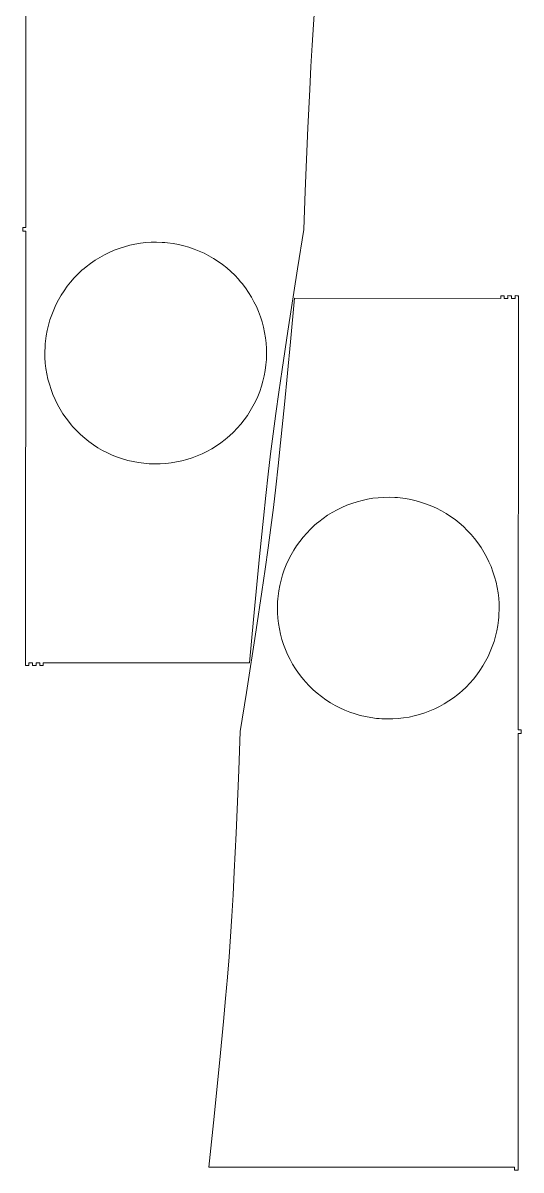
# Model space of a CAD drawing. Header units: millimetres. Extents: x -700 to 700, y -18553 to 18579.
# Drawn here: x -700 to 698, y -18553 to -15335 of the extents above; entities that cross this region are included whole.
import ezdxf

# ---------------------------------------------------------------- set-up
doc = ezdxf.new("R2010")
doc.units = ezdxf.units.MM
doc.header["$MEASUREMENT"] = 0

msp = doc.modelspace()

# ---------------------------------------------------------------- linework, layer by layer
at = {"color": 250, "lineweight": 13}
for points, knots in [([(-692.6241, -17129.7675), (-692.6241, -17129.7675), (-691.8603, -15919.0811), (-691.8603, -15919.0811), (-691.8603, -15919.0811), (-691.8603, -15919.0811), (-699.5406, -15919.1163), (-699.5406, -15919.1163), (-699.5406, -15919.1163), (-699.5406, -15919.1163), (-699.4918, -15914.0763), (-699.4918, -15914.0763), (-699.4918, -15914.0763), (-699.4918, -15914.0763), (-699.4284, -15908.9834), (-699.4284, -15908.9834), (-699.4284, -15908.9834), (-699.4284, -15908.9834), (-691.854, -15909.0811), (-691.854, -15909.0811), (-691.854, -15909.0811), (-691.854, -15909.0811), (-691.0858, -14692.1212), (-691.0858, -14692.1212), (-691.0858, -14692.1212), (-691.0858, -14692.1212), (-691.1258, -14684.4409), (-691.1258, -14684.4409), (-691.1258, -14684.4409), (-691.1258, -14684.4409), (-686.0858, -14684.4865), (-686.0858, -14684.4865), (-686.0858, -14684.4865), (-686.0858, -14684.4865), (-680.9928, -14684.5467), (-680.9928, -14684.5467), (-680.9928, -14684.5467), (-680.9928, -14684.5467), (-681.0858, -14692.1212), (-681.0858, -14692.1212), (-681.0858, -14692.1212), (-681.0858, -14692.1212), (176.5132, -14692.6687), (176.5132, -14692.6687), (176.5132, -14692.6687), (176.5132, -14692.6687), (163.7812, -14817.3473), (163.7812, -14817.3473), (163.7812, -14817.3473), (163.7812, -14817.3473), (145.9873, -14993.6854), (145.9873, -14993.6854), (145.9873, -14993.6854), (145.9873, -14993.6854), (135.5901, -15101.2499), (135.5901, -15101.2499), (135.5901, -15101.2499), (135.5901, -15101.2499), (129.6859, -15165.5945), (129.6859, -15165.5945), (129.6859, -15165.5945), (129.6859, -15165.5945), (124.5246, -15225.5336), (124.5246, -15225.5336), (124.5246, -15225.5336), (124.5246, -15225.5336), (119.9783, -15282.8419), (119.9783, -15282.8419), (119.9783, -15282.8419), (119.9783, -15282.8419), (115.9188, -15339.2968), (115.9188, -15339.2968), (115.9188, -15339.2968), (115.9188, -15339.2968), (112.2187, -15396.6757), (112.2187, -15396.6757), (112.2187, -15396.6757), (112.2187, -15396.6757), (108.7507, -15456.7535), (108.7507, -15456.7535), (108.7507, -15456.7535), (108.7507, -15456.7535), (105.3882, -15521.292), (105.3882, -15521.292), (105.3882, -15521.292), (105.3882, -15521.292), (100.2899, -15629.2474), (100.2899, -15629.2474), (100.2899, -15629.2474), (100.2899, -15629.2474), (92.6723, -15806.3623), (92.6723, -15806.3623), (92.6723, -15806.3623), (92.6723, -15806.3623), (88.3595, -15914.6294), (88.3595, -15914.6294), (88.3595, -15914.6294), (88.3595, -15914.6294), (71.186, -16024.5834), (71.186, -16024.5834), (71.186, -16024.5834), (71.186, -16024.5834), (44.0481, -16199.7106), (44.0481, -16199.7106), (44.0481, -16199.7106), (44.0481, -16199.7106), (27.9504, -16306.5608), (27.9504, -16306.5608), (27.9504, -16306.5608), (27.9504, -16306.5608), (18.6359, -16370.4949), (18.6359, -16370.4949), (18.6359, -16370.4949), (18.6359, -16370.4949), (10.2971, -16430.0695), (10.2971, -16430.0695), (10.2971, -16430.0695), (10.2971, -16430.0695), (2.7122, -16487.05), (2.7122, -16487.05), (2.7122, -16487.05), (2.7122, -16487.05), (-4.3412, -16543.2042), (-4.3412, -16543.2042), (-4.3412, -16543.2042), (-4.3412, -16543.2042), (-11.0849, -16600.3002), (-11.0849, -16600.3002), (-11.0849, -16600.3002), (-11.0849, -16600.3002), (-17.7403, -16660.1033), (-17.7403, -16660.1033), (-17.7403, -16660.1033), (-17.7403, -16660.1033), (-24.5274, -16724.3661), (-24.5274, -16724.3661), (-24.5274, -16724.3661), (-24.5274, -16724.3661), (-35.3548, -16831.8881), (-35.3548, -16831.8881), (-35.3548, -16831.8881), (-35.3548, -16831.8881), (-52.3729, -17008.3318), (-52.3729, -17008.3318), (-52.3729, -17008.3318), (-52.3729, -17008.3318), (-63.9763, -17130.1642), (-63.9763, -17130.1642), (-63.9763, -17130.1642), (-63.9763, -17130.1642), (-642.3577, -17129.7991), (-642.3577, -17129.7991), (-642.3577, -17129.7991), (-642.3577, -17129.7991), (-642.3548, -17137.4796), (-642.3548, -17137.4796), (-642.3548, -17137.4796), (-642.3548, -17137.4796), (-647.3946, -17137.4096), (-647.3946, -17137.4096), (-647.3946, -17137.4096), (-647.3946, -17137.4096), (-652.4872, -17137.3247), (-652.4872, -17137.3247), (-652.4872, -17137.3247), (-652.4872, -17137.3247), (-652.3575, -17129.7508), (-652.3575, -17129.7508), (-652.3575, -17129.7508), (-652.3575, -17129.7508), (-657.3977, -17129.772), (-657.3977, -17129.772), (-657.3977, -17129.772), (-657.3977, -17129.772), (-662.4909, -17129.8075), (-662.4909, -17129.8075), (-662.4909, -17129.8075), (-662.4909, -17129.8075), (-662.4881, -17137.4879), (-662.4881, -17137.4879), (-662.4881, -17137.4879), (-662.4881, -17137.4879), (-667.5278, -17137.4179), (-667.5278, -17137.4179), (-667.5278, -17137.4179), (-667.5278, -17137.4179), (-672.6205, -17137.3331), (-672.6205, -17137.3331), (-672.6205, -17137.3331), (-672.6205, -17137.3331), (-672.4908, -17129.7591), (-672.4908, -17129.7591), (-672.4908, -17129.7591), (-672.4908, -17129.7591), (-677.531, -17129.7803), (-677.531, -17129.7803), (-677.531, -17129.7803), (-677.531, -17129.7803), (-682.6242, -17129.8159), (-682.6242, -17129.8159), (-682.6242, -17129.8159), (-682.6242, -17129.8159), (-682.6214, -17137.4963), (-682.6214, -17137.4963), (-682.6214, -17137.4963), (-682.6214, -17137.4963), (-687.6611, -17137.4263), (-687.6611, -17137.4263), (-687.6611, -17137.4263), (-687.6611, -17137.4263), (-692.7538, -17137.3415), (-692.7538, -17137.3415), (-692.7538, -17137.3415), (-692.7538, -17137.3415), (-692.6241, -17129.7675), (-692.6241, -17129.7675)], [0, 0, 0, 0, 0.018181818, 0.018181818, 0.018181818, 0.018181818, 0.036363636, 0.036363636, 0.036363636, 0.036363636, 0.054545455, 0.054545455, 0.054545455, 0.054545455, 0.072727273, 0.072727273, 0.072727273, 0.072727273, 0.090909091, 0.090909091, 0.090909091, 0.090909091, 0.109090909, 0.109090909, 0.109090909, 0.109090909, 0.127272727, 0.127272727, 0.127272727, 0.127272727, 0.145454545, 0.145454545, 0.145454545, 0.145454545, 0.163636364, 0.163636364, 0.163636364, 0.163636364, 0.181818182, 0.181818182, 0.181818182, 0.181818182, 0.2, 0.2, 0.2, 0.2, 0.218181818, 0.218181818, 0.218181818, 0.218181818, 0.236363636, 0.236363636, 0.236363636, 0.236363636, 0.254545455, 0.254545455, 0.254545455, 0.254545455, 0.272727273, 0.272727273, 0.272727273, 0.272727273, 0.290909091, 0.290909091, 0.290909091, 0.290909091, 0.309090909, 0.309090909, 0.309090909, 0.309090909, 0.327272727, 0.327272727, 0.327272727, 0.327272727, 0.345454545, 0.345454545, 0.345454545, 0.345454545, 0.363636364, 0.363636364, 0.363636364, 0.363636364, 0.381818182, 0.381818182, 0.381818182, 0.381818182, 0.4, 0.4, 0.4, 0.4, 0.418181818, 0.418181818, 0.418181818, 0.418181818, 0.436363636, 0.436363636, 0.436363636, 0.436363636, 0.454545455, 0.454545455, 0.454545455, 0.454545455, 0.472727273, 0.472727273, 0.472727273, 0.472727273, 0.490909091, 0.490909091, 0.490909091, 0.490909091, 0.509090909, 0.509090909, 0.509090909, 0.509090909, 0.527272727, 0.527272727, 0.527272727, 0.527272727, 0.545454545, 0.545454545, 0.545454545, 0.545454545, 0.563636364, 0.563636364, 0.563636364, 0.563636364, 0.581818182, 0.581818182, 0.581818182, 0.581818182, 0.6, 0.6, 0.6, 0.6, 0.618181818, 0.618181818, 0.618181818, 0.618181818, 0.636363636, 0.636363636, 0.636363636, 0.636363636, 0.654545455, 0.654545455, 0.654545455, 0.654545455, 0.672727273, 0.672727273, 0.672727273, 0.672727273, 0.690909091, 0.690909091, 0.690909091, 0.690909091, 0.709090909, 0.709090909, 0.709090909, 0.709090909, 0.727272727, 0.727272727, 0.727272727, 0.727272727, 0.745454545, 0.745454545, 0.745454545, 0.745454545, 0.763636364, 0.763636364, 0.763636364, 0.763636364, 0.781818182, 0.781818182, 0.781818182, 0.781818182, 0.8, 0.8, 0.8, 0.8, 0.818181818, 0.818181818, 0.818181818, 0.818181818, 0.836363636, 0.836363636, 0.836363636, 0.836363636, 0.854545455, 0.854545455, 0.854545455, 0.854545455, 0.872727273, 0.872727273, 0.872727273, 0.872727273, 0.890909091, 0.890909091, 0.890909091, 0.890909091, 0.909090909, 0.909090909, 0.909090909, 0.909090909, 0.927272727, 0.927272727, 0.927272727, 0.927272727, 0.945454545, 0.945454545, 0.945454545, 0.945454545, 0.963636364, 0.963636364, 0.963636364, 0.963636364, 1, 1, 1, 1]), ([(-125.9165, -16498.2297), (-125.9165, -16498.2297), (-131.8534, -16503.1748), (-131.8534, -16503.1748), (-131.8534, -16503.1748), (-131.8534, -16503.1748), (-144.0774, -16512.5298), (-144.0774, -16512.5298), (-144.0774, -16512.5298), (-144.0774, -16512.5298), (-156.698, -16521.2349), (-156.698, -16521.2349), (-156.698, -16521.2349), (-156.698, -16521.2349), (-169.6889, -16529.2818), (-169.6889, -16529.2818), (-169.6889, -16529.2818), (-169.6889, -16529.2818), (-183.0237, -16536.6621), (-183.0237, -16536.6621), (-183.0237, -16536.6621), (-183.0237, -16536.6621), (-196.6763, -16543.3673), (-196.6763, -16543.3673), (-196.6763, -16543.3673), (-196.6763, -16543.3673), (-210.6203, -16549.389), (-210.6203, -16549.389), (-210.6203, -16549.389), (-210.6203, -16549.389), (-224.8294, -16554.7188), (-224.8294, -16554.7188), (-224.8294, -16554.7188), (-224.8294, -16554.7188), (-239.2775, -16559.3483), (-239.2775, -16559.3483), (-239.2775, -16559.3483), (-239.2775, -16559.3483), (-253.9381, -16563.269), (-253.9381, -16563.269), (-253.9381, -16563.269), (-253.9381, -16563.269), (-268.7851, -16566.4726), (-268.7851, -16566.4726), (-268.7851, -16566.4726), (-268.7851, -16566.4726), (-283.7922, -16568.9506), (-283.7922, -16568.9506), (-283.7922, -16568.9506), (-283.7922, -16568.9506), (-298.933, -16570.6946), (-298.933, -16570.6946), (-298.933, -16570.6946), (-298.933, -16570.6946), (-314.1814, -16571.6961), (-314.1814, -16571.6961), (-314.1814, -16571.6961), (-314.1814, -16571.6961), (-329.5109, -16571.9469), (-329.5109, -16571.9469), (-329.5109, -16571.9469), (-329.5109, -16571.9469), (-344.8955, -16571.4383), (-344.8955, -16571.4383), (-344.8955, -16571.4383), (-344.8955, -16571.4383), (-352.6008, -16570.8645), (-352.6008, -16570.8645), (-352.6008, -16570.8645), (-352.6008, -16570.8645), (-360.2955, -16570.1632), (-360.2955, -16570.1632), (-360.2955, -16570.1632), (-360.2955, -16570.1632), (-375.5541, -16568.1344), (-375.5541, -16568.1344), (-375.5541, -16568.1344), (-375.5541, -16568.1344), (-390.6337, -16565.3658), (-390.6337, -16565.3658), (-390.6337, -16565.3658), (-390.6337, -16565.3658), (-405.5097, -16561.8699), (-405.5097, -16561.8699), (-405.5097, -16561.8699), (-405.5097, -16561.8699), (-420.1575, -16557.6594), (-420.1575, -16557.6594), (-420.1575, -16557.6594), (-420.1575, -16557.6594), (-434.5526, -16552.7469), (-434.5526, -16552.7469), (-434.5526, -16552.7469), (-434.5526, -16552.7469), (-448.6705, -16547.145), (-448.6705, -16547.145), (-448.6705, -16547.145), (-448.6705, -16547.145), (-462.4866, -16540.8663), (-462.4866, -16540.8663), (-462.4866, -16540.8663), (-462.4866, -16540.8663), (-475.9764, -16533.9235), (-475.9764, -16533.9235), (-475.9764, -16533.9235), (-475.9764, -16533.9235), (-489.1155, -16526.3293), (-489.1155, -16526.3293), (-489.1155, -16526.3293), (-489.1155, -16526.3293), (-501.8792, -16518.0961), (-501.8792, -16518.0961), (-501.8792, -16518.0961), (-501.8792, -16518.0961), (-514.2429, -16509.2367), (-514.2429, -16509.2367), (-514.2429, -16509.2367), (-514.2429, -16509.2367), (-526.1823, -16499.7637), (-526.1823, -16499.7637), (-526.1823, -16499.7637), (-526.1823, -16499.7637), (-537.6727, -16489.6897), (-537.6727, -16489.6897), (-537.6727, -16489.6897), (-537.6727, -16489.6897), (-548.6896, -16479.0274), (-548.6896, -16479.0274), (-548.6896, -16479.0274), (-548.6896, -16479.0274), (-559.2086, -16467.7893), (-559.2086, -16467.7893), (-559.2086, -16467.7893), (-559.2086, -16467.7893), (-564.2513, -16461.9351), (-564.2513, -16461.9351), (-564.2513, -16461.9351), (-564.2513, -16461.9351), (-569.1964, -16455.9981), (-569.1964, -16455.9981), (-569.1964, -16455.9981), (-569.1964, -16455.9981), (-578.5513, -16443.7741), (-578.5513, -16443.7741), (-578.5513, -16443.7741), (-578.5513, -16443.7741), (-587.2565, -16431.1535), (-587.2565, -16431.1535), (-587.2565, -16431.1535), (-587.2565, -16431.1535), (-595.3034, -16418.1627), (-595.3034, -16418.1627), (-595.3034, -16418.1627), (-595.3034, -16418.1627), (-602.6837, -16404.8278), (-602.6837, -16404.8278), (-602.6837, -16404.8278), (-602.6837, -16404.8278), (-609.3889, -16391.1753), (-609.3889, -16391.1753), (-609.3889, -16391.1753), (-609.3889, -16391.1753), (-615.4106, -16377.2313), (-615.4106, -16377.2313), (-615.4106, -16377.2313), (-615.4106, -16377.2313), (-620.7404, -16363.0221), (-620.7404, -16363.0221), (-620.7404, -16363.0221), (-620.7404, -16363.0221), (-625.3699, -16348.5741), (-625.3699, -16348.5741), (-625.3699, -16348.5741), (-625.3699, -16348.5741), (-629.2906, -16333.9134), (-629.2906, -16333.9134), (-629.2906, -16333.9134), (-629.2906, -16333.9134), (-632.4942, -16319.0664), (-632.4942, -16319.0664), (-632.4942, -16319.0664), (-632.4942, -16319.0664), (-634.9722, -16304.0593), (-634.9722, -16304.0593), (-634.9722, -16304.0593), (-634.9722, -16304.0593), (-636.7161, -16288.9185), (-636.7161, -16288.9185), (-636.7161, -16288.9185), (-636.7161, -16288.9185), (-637.7177, -16273.6702), (-637.7177, -16273.6702), (-637.7177, -16273.6702), (-637.7177, -16273.6702), (-637.9684, -16258.3406), (-637.9684, -16258.3406), (-637.9684, -16258.3406), (-637.9684, -16258.3406), (-637.4599, -16242.9561), (-637.4599, -16242.9561), (-637.4599, -16242.9561), (-637.4599, -16242.9561), (-636.8861, -16235.2508), (-636.8861, -16235.2508), (-636.8861, -16235.2508), (-636.8861, -16235.2508), (-636.1847, -16227.556), (-636.1847, -16227.556), (-636.1847, -16227.556), (-636.1847, -16227.556), (-634.156, -16212.2974), (-634.156, -16212.2974), (-634.156, -16212.2974), (-634.156, -16212.2974), (-631.3873, -16197.2178), (-631.3873, -16197.2178), (-631.3873, -16197.2178), (-631.3873, -16197.2178), (-627.8915, -16182.3419), (-627.8915, -16182.3419), (-627.8915, -16182.3419), (-627.8915, -16182.3419), (-623.6809, -16167.6941), (-623.6809, -16167.6941), (-623.6809, -16167.6941), (-623.6809, -16167.6941), (-618.7684, -16153.299), (-618.7684, -16153.299), (-618.7684, -16153.299), (-618.7684, -16153.299), (-613.1665, -16139.1811), (-613.1665, -16139.1811), (-613.1665, -16139.1811), (-613.1665, -16139.1811), (-606.8879, -16125.3649), (-606.8879, -16125.3649), (-606.8879, -16125.3649), (-606.8879, -16125.3649), (-599.9451, -16111.8751), (-599.9451, -16111.8751), (-599.9451, -16111.8751), (-599.9451, -16111.8751), (-592.3508, -16098.7361), (-592.3508, -16098.7361), (-592.3508, -16098.7361), (-592.3508, -16098.7361), (-584.1177, -16085.9724), (-584.1177, -16085.9724), (-584.1177, -16085.9724), (-584.1177, -16085.9724), (-575.2583, -16073.6086), (-575.2583, -16073.6086), (-575.2583, -16073.6086), (-575.2583, -16073.6086), (-565.7853, -16061.6692), (-565.7853, -16061.6692), (-565.7853, -16061.6692), (-565.7853, -16061.6692), (-555.7113, -16050.1788), (-555.7113, -16050.1788), (-555.7113, -16050.1788), (-555.7113, -16050.1788), (-545.0489, -16039.1619), (-545.0489, -16039.1619), (-545.0489, -16039.1619), (-545.0489, -16039.1619), (-533.8108, -16028.643), (-533.8108, -16028.643), (-533.8108, -16028.643), (-533.8108, -16028.643), (-527.9566, -16023.6002), (-527.9566, -16023.6002), (-527.9566, -16023.6002), (-527.9566, -16023.6002), (-522.0197, -16018.6552), (-522.0197, -16018.6552), (-522.0197, -16018.6552), (-522.0197, -16018.6552), (-509.7957, -16009.3002), (-509.7957, -16009.3002), (-509.7957, -16009.3002), (-509.7957, -16009.3002), (-497.1751, -16000.5951), (-497.1751, -16000.5951), (-497.1751, -16000.5951), (-497.1751, -16000.5951), (-484.1842, -15992.5481), (-484.1842, -15992.5481), (-484.1842, -15992.5481), (-484.1842, -15992.5481), (-470.8494, -15985.1679), (-470.8494, -15985.1679), (-470.8494, -15985.1679), (-470.8494, -15985.1679), (-457.1968, -15978.4627), (-457.1968, -15978.4627), (-457.1968, -15978.4627), (-457.1968, -15978.4627), (-443.2528, -15972.441), (-443.2528, -15972.441), (-443.2528, -15972.441), (-443.2528, -15972.441), (-429.0437, -15967.1112), (-429.0437, -15967.1112), (-429.0437, -15967.1112), (-429.0437, -15967.1112), (-414.5956, -15962.4817), (-414.5956, -15962.4817), (-414.5956, -15962.4817), (-414.5956, -15962.4817), (-399.935, -15958.5609), (-399.935, -15958.5609), (-399.935, -15958.5609), (-399.935, -15958.5609), (-385.088, -15955.3574), (-385.088, -15955.3574), (-385.088, -15955.3574), (-385.088, -15955.3574), (-370.0809, -15952.8794), (-370.0809, -15952.8794), (-370.0809, -15952.8794), (-370.0809, -15952.8794), (-354.9401, -15951.1354), (-354.9401, -15951.1354), (-354.9401, -15951.1354), (-354.9401, -15951.1354), (-339.6917, -15950.1338), (-339.6917, -15950.1338), (-339.6917, -15950.1338), (-339.6917, -15950.1338), (-324.3622, -15949.8831), (-324.3622, -15949.8831), (-324.3622, -15949.8831), (-324.3622, -15949.8831), (-308.9776, -15950.3917), (-308.9776, -15950.3917), (-308.9776, -15950.3917), (-308.9776, -15950.3917), (-301.2723, -15950.9655), (-301.2723, -15950.9655), (-301.2723, -15950.9655), (-301.2723, -15950.9655), (-293.5776, -15951.6668), (-293.5776, -15951.6668), (-293.5776, -15951.6668), (-293.5776, -15951.6668), (-278.3189, -15953.6956), (-278.3189, -15953.6956), (-278.3189, -15953.6956), (-278.3189, -15953.6956), (-263.2394, -15956.4642), (-263.2394, -15956.4642), (-263.2394, -15956.4642), (-263.2394, -15956.4642), (-248.3634, -15959.9601), (-248.3634, -15959.9601), (-248.3634, -15959.9601), (-248.3634, -15959.9601), (-233.7156, -15964.1706), (-233.7156, -15964.1706), (-233.7156, -15964.1706), (-233.7156, -15964.1706), (-219.3205, -15969.0831), (-219.3205, -15969.0831), (-219.3205, -15969.0831), (-219.3205, -15969.0831), (-205.2026, -15974.685), (-205.2026, -15974.685), (-205.2026, -15974.685), (-205.2026, -15974.685), (-191.3865, -15980.9637), (-191.3865, -15980.9637), (-191.3865, -15980.9637), (-191.3865, -15980.9637), (-177.8966, -15987.9064), (-177.8966, -15987.9064), (-177.8966, -15987.9064), (-177.8966, -15987.9064), (-164.7576, -15995.5007), (-164.7576, -15995.5007), (-164.7576, -15995.5007), (-164.7576, -15995.5007), (-151.9939, -16003.7339), (-151.9939, -16003.7339), (-151.9939, -16003.7339), (-151.9939, -16003.7339), (-139.6301, -16012.5932), (-139.6301, -16012.5932), (-139.6301, -16012.5932), (-139.6301, -16012.5932), (-127.6908, -16022.0663), (-127.6908, -16022.0663), (-127.6908, -16022.0663), (-127.6908, -16022.0663), (-116.2004, -16032.1403), (-116.2004, -16032.1403), (-116.2004, -16032.1403), (-116.2004, -16032.1403), (-105.1834, -16042.8026), (-105.1834, -16042.8026), (-105.1834, -16042.8026), (-105.1834, -16042.8026), (-94.6645, -16054.0407), (-94.6645, -16054.0407), (-94.6645, -16054.0407), (-94.6645, -16054.0407), (-89.6218, -16059.8949), (-89.6218, -16059.8949), (-89.6218, -16059.8949), (-89.6218, -16059.8949), (-84.6767, -16065.8318), (-84.6767, -16065.8318), (-84.6767, -16065.8318), (-84.6767, -16065.8318), (-75.3218, -16078.0559), (-75.3218, -16078.0559), (-75.3218, -16078.0559), (-75.3218, -16078.0559), (-66.6166, -16090.6765), (-66.6166, -16090.6765), (-66.6166, -16090.6765), (-66.6166, -16090.6765), (-58.5697, -16103.6673), (-58.5697, -16103.6673), (-58.5697, -16103.6673), (-58.5697, -16103.6673), (-51.1894, -16117.0021), (-51.1894, -16117.0021), (-51.1894, -16117.0021), (-51.1894, -16117.0021), (-44.4842, -16130.6547), (-44.4842, -16130.6547), (-44.4842, -16130.6547), (-44.4842, -16130.6547), (-38.4625, -16144.5987), (-38.4625, -16144.5987), (-38.4625, -16144.5987), (-38.4625, -16144.5987), (-33.1327, -16158.8079), (-33.1327, -16158.8079), (-33.1327, -16158.8079), (-33.1327, -16158.8079), (-28.5032, -16173.2559), (-28.5032, -16173.2559), (-28.5032, -16173.2559), (-28.5032, -16173.2559), (-24.5825, -16187.9166), (-24.5825, -16187.9166), (-24.5825, -16187.9166), (-24.5825, -16187.9166), (-21.3789, -16202.7636), (-21.3789, -16202.7636), (-21.3789, -16202.7636), (-21.3789, -16202.7636), (-18.9009, -16217.7706), (-18.9009, -16217.7706), (-18.9009, -16217.7706), (-18.9009, -16217.7706), (-17.157, -16232.9115), (-17.157, -16232.9115), (-17.157, -16232.9115), (-17.157, -16232.9115), (-16.1554, -16248.1598), (-16.1554, -16248.1598), (-16.1554, -16248.1598), (-16.1554, -16248.1598), (-15.9047, -16263.4894), (-15.9047, -16263.4894), (-15.9047, -16263.4894), (-15.9047, -16263.4894), (-16.4132, -16278.8739), (-16.4132, -16278.8739), (-16.4132, -16278.8739), (-16.4132, -16278.8739), (-16.987, -16286.5792), (-16.987, -16286.5792), (-16.987, -16286.5792), (-16.987, -16286.5792), (-17.6884, -16294.2739), (-17.6884, -16294.2739), (-17.6884, -16294.2739), (-17.6884, -16294.2739), (-19.7171, -16309.5326), (-19.7171, -16309.5326), (-19.7171, -16309.5326), (-19.7171, -16309.5326), (-22.4857, -16324.6122), (-22.4857, -16324.6122), (-22.4857, -16324.6122), (-22.4857, -16324.6122), (-25.9816, -16339.4881), (-25.9816, -16339.4881), (-25.9816, -16339.4881), (-25.9816, -16339.4881), (-30.1922, -16354.1359), (-30.1922, -16354.1359), (-30.1922, -16354.1359), (-30.1922, -16354.1359), (-35.1047, -16368.531), (-35.1047, -16368.531), (-35.1047, -16368.531), (-35.1047, -16368.531), (-40.7066, -16382.6489), (-40.7066, -16382.6489), (-40.7066, -16382.6489), (-40.7066, -16382.6489), (-46.9852, -16396.465), (-46.9852, -16396.465), (-46.9852, -16396.465), (-46.9852, -16396.465), (-53.928, -16409.9549), (-53.928, -16409.9549), (-53.928, -16409.9549), (-53.928, -16409.9549), (-61.5223, -16423.0939), (-61.5223, -16423.0939), (-61.5223, -16423.0939), (-61.5223, -16423.0939), (-69.7554, -16435.8576), (-69.7554, -16435.8576), (-69.7554, -16435.8576), (-69.7554, -16435.8576), (-78.6148, -16448.2214), (-78.6148, -16448.2214), (-78.6148, -16448.2214), (-78.6148, -16448.2214), (-88.0878, -16460.1608), (-88.0878, -16460.1608), (-88.0878, -16460.1608), (-88.0878, -16460.1608), (-98.1618, -16471.6512), (-98.1618, -16471.6512), (-98.1618, -16471.6512), (-98.1618, -16471.6512), (-108.8242, -16482.6681), (-108.8242, -16482.6681), (-108.8242, -16482.6681), (-108.8242, -16482.6681), (-120.0623, -16493.187), (-120.0623, -16493.187), (-120.0623, -16493.187), (-120.0623, -16493.187), (-125.9165, -16498.2297), (-125.9165, -16498.2297), (-125.9165, -16498.2297), (-125.9165, -16498.2297), (-125.9165, -16498.2297), (-125.9165, -16498.2297)], [0, 0, 0, 0, 0.007246377, 0.007246377, 0.007246377, 0.007246377, 0.014492754, 0.014492754, 0.014492754, 0.014492754, 0.02173913, 0.02173913, 0.02173913, 0.02173913, 0.028985507, 0.028985507, 0.028985507, 0.028985507, 0.036231884, 0.036231884, 0.036231884, 0.036231884, 0.043478261, 0.043478261, 0.043478261, 0.043478261, 0.050724638, 0.050724638, 0.050724638, 0.050724638, 0.057971014, 0.057971014, 0.057971014, 0.057971014, 0.065217391, 0.065217391, 0.065217391, 0.065217391, 0.072463768, 0.072463768, 0.072463768, 0.072463768, 0.079710145, 0.079710145, 0.079710145, 0.079710145, 0.086956522, 0.086956522, 0.086956522, 0.086956522, 0.094202899, 0.094202899, 0.094202899, 0.094202899, 0.101449275, 0.101449275, 0.101449275, 0.101449275, 0.108695652, 0.108695652, 0.108695652, 0.108695652, 0.115942029, 0.115942029, 0.115942029, 0.115942029, 0.123188406, 0.123188406, 0.123188406, 0.123188406, 0.130434783, 0.130434783, 0.130434783, 0.130434783, 0.137681159, 0.137681159, 0.137681159, 0.137681159, 0.144927536, 0.144927536, 0.144927536, 0.144927536, 0.152173913, 0.152173913, 0.152173913, 0.152173913, 0.15942029, 0.15942029, 0.15942029, 0.15942029, 0.166666667, 0.166666667, 0.166666667, 0.166666667, 0.173913043, 0.173913043, 0.173913043, 0.173913043, 0.18115942, 0.18115942, 0.18115942, 0.18115942, 0.188405797, 0.188405797, 0.188405797, 0.188405797, 0.195652174, 0.195652174, 0.195652174, 0.195652174, 0.202898551, 0.202898551, 0.202898551, 0.202898551, 0.210144928, 0.210144928, 0.210144928, 0.210144928, 0.217391304, 0.217391304, 0.217391304, 0.217391304, 0.224637681, 0.224637681, 0.224637681, 0.224637681, 0.231884058, 0.231884058, 0.231884058, 0.231884058, 0.239130435, 0.239130435, 0.239130435, 0.239130435, 0.246376812, 0.246376812, 0.246376812, 0.246376812, 0.253623188, 0.253623188, 0.253623188, 0.253623188, 0.260869565, 0.260869565, 0.260869565, 0.260869565, 0.268115942, 0.268115942, 0.268115942, 0.268115942, 0.275362319, 0.275362319, 0.275362319, 0.275362319, 0.282608696, 0.282608696, 0.282608696, 0.282608696, 0.289855072, 0.289855072, 0.289855072, 0.289855072, 0.297101449, 0.297101449, 0.297101449, 0.297101449, 0.304347826, 0.304347826, 0.304347826, 0.304347826, 0.311594203, 0.311594203, 0.311594203, 0.311594203, 0.31884058, 0.31884058, 0.31884058, 0.31884058, 0.326086957, 0.326086957, 0.326086957, 0.326086957, 0.333333333, 0.333333333, 0.333333333, 0.333333333, 0.34057971, 0.34057971, 0.34057971, 0.34057971, 0.347826087, 0.347826087, 0.347826087, 0.347826087, 0.355072464, 0.355072464, 0.355072464, 0.355072464, 0.362318841, 0.362318841, 0.362318841, 0.362318841, 0.369565217, 0.369565217, 0.369565217, 0.369565217, 0.376811594, 0.376811594, 0.376811594, 0.376811594, 0.384057971, 0.384057971, 0.384057971, 0.384057971, 0.391304348, 0.391304348, 0.391304348, 0.391304348, 0.398550725, 0.398550725, 0.398550725, 0.398550725, 0.405797101, 0.405797101, 0.405797101, 0.405797101, 0.413043478, 0.413043478, 0.413043478, 0.413043478, 0.420289855, 0.420289855, 0.420289855, 0.420289855, 0.427536232, 0.427536232, 0.427536232, 0.427536232, 0.434782609, 0.434782609, 0.434782609, 0.434782609, 0.442028986, 0.442028986, 0.442028986, 0.442028986, 0.449275362, 0.449275362, 0.449275362, 0.449275362, 0.456521739, 0.456521739, 0.456521739, 0.456521739, 0.463768116, 0.463768116, 0.463768116, 0.463768116, 0.471014493, 0.471014493, 0.471014493, 0.471014493, 0.47826087, 0.47826087, 0.47826087, 0.47826087, 0.485507246, 0.485507246, 0.485507246, 0.485507246, 0.492753623, 0.492753623, 0.492753623, 0.492753623, 0.5, 0.5, 0.5, 0.5, 0.507246377, 0.507246377, 0.507246377, 0.507246377, 0.514492754, 0.514492754, 0.514492754, 0.514492754, 0.52173913, 0.52173913, 0.52173913, 0.52173913, 0.528985507, 0.528985507, 0.528985507, 0.528985507, 0.536231884, 0.536231884, 0.536231884, 0.536231884, 0.543478261, 0.543478261, 0.543478261, 0.543478261, 0.550724638, 0.550724638, 0.550724638, 0.550724638, 0.557971014, 0.557971014, 0.557971014, 0.557971014, 0.565217391, 0.565217391, 0.565217391, 0.565217391, 0.572463768, 0.572463768, 0.572463768, 0.572463768, 0.579710145, 0.579710145, 0.579710145, 0.579710145, 0.586956522, 0.586956522, 0.586956522, 0.586956522, 0.594202899, 0.594202899, 0.594202899, 0.594202899, 0.601449275, 0.601449275, 0.601449275, 0.601449275, 0.608695652, 0.608695652, 0.608695652, 0.608695652, 0.615942029, 0.615942029, 0.615942029, 0.615942029, 0.623188406, 0.623188406, 0.623188406, 0.623188406, 0.630434783, 0.630434783, 0.630434783, 0.630434783, 0.637681159, 0.637681159, 0.637681159, 0.637681159, 0.644927536, 0.644927536, 0.644927536, 0.644927536, 0.652173913, 0.652173913, 0.652173913, 0.652173913, 0.65942029, 0.65942029, 0.65942029, 0.65942029, 0.666666667, 0.666666667, 0.666666667, 0.666666667, 0.673913043, 0.673913043, 0.673913043, 0.673913043, 0.68115942, 0.68115942, 0.68115942, 0.68115942, 0.688405797, 0.688405797, 0.688405797, 0.688405797, 0.695652174, 0.695652174, 0.695652174, 0.695652174, 0.702898551, 0.702898551, 0.702898551, 0.702898551, 0.710144928, 0.710144928, 0.710144928, 0.710144928, 0.717391304, 0.717391304, 0.717391304, 0.717391304, 0.724637681, 0.724637681, 0.724637681, 0.724637681, 0.731884058, 0.731884058, 0.731884058, 0.731884058, 0.739130435, 0.739130435, 0.739130435, 0.739130435, 0.746376812, 0.746376812, 0.746376812, 0.746376812, 0.753623188, 0.753623188, 0.753623188, 0.753623188, 0.760869565, 0.760869565, 0.760869565, 0.760869565, 0.768115942, 0.768115942, 0.768115942, 0.768115942, 0.775362319, 0.775362319, 0.775362319, 0.775362319, 0.782608696, 0.782608696, 0.782608696, 0.782608696, 0.789855072, 0.789855072, 0.789855072, 0.789855072, 0.797101449, 0.797101449, 0.797101449, 0.797101449, 0.804347826, 0.804347826, 0.804347826, 0.804347826, 0.811594203, 0.811594203, 0.811594203, 0.811594203, 0.81884058, 0.81884058, 0.81884058, 0.81884058, 0.826086957, 0.826086957, 0.826086957, 0.826086957, 0.833333333, 0.833333333, 0.833333333, 0.833333333, 0.84057971, 0.84057971, 0.84057971, 0.84057971, 0.847826087, 0.847826087, 0.847826087, 0.847826087, 0.855072464, 0.855072464, 0.855072464, 0.855072464, 0.862318841, 0.862318841, 0.862318841, 0.862318841, 0.869565217, 0.869565217, 0.869565217, 0.869565217, 0.876811594, 0.876811594, 0.876811594, 0.876811594, 0.884057971, 0.884057971, 0.884057971, 0.884057971, 0.891304348, 0.891304348, 0.891304348, 0.891304348, 0.898550725, 0.898550725, 0.898550725, 0.898550725, 0.905797101, 0.905797101, 0.905797101, 0.905797101, 0.913043478, 0.913043478, 0.913043478, 0.913043478, 0.920289855, 0.920289855, 0.920289855, 0.920289855, 0.927536232, 0.927536232, 0.927536232, 0.927536232, 0.934782609, 0.934782609, 0.934782609, 0.934782609, 0.942028986, 0.942028986, 0.942028986, 0.942028986, 0.949275362, 0.949275362, 0.949275362, 0.949275362, 0.956521739, 0.956521739, 0.956521739, 0.956521739, 0.963768116, 0.963768116, 0.963768116, 0.963768116, 0.971014493, 0.971014493, 0.971014493, 0.971014493, 0.97826087, 0.97826087, 0.97826087, 0.97826087, 0.985507246, 0.985507246, 0.985507246, 0.985507246, 1, 1, 1, 1]), ([(691.4544, -16107.6011), (691.4544, -16107.6011), (690.6906, -17318.2875), (690.6906, -17318.2875), (690.6906, -17318.2875), (690.6906, -17318.2875), (698.3709, -17318.2523), (698.3709, -17318.2523), (698.3709, -17318.2523), (698.3709, -17318.2523), (698.3221, -17323.2923), (698.3221, -17323.2923), (698.3221, -17323.2923), (698.3221, -17323.2923), (698.2587, -17328.3852), (698.2587, -17328.3852), (698.2587, -17328.3852), (698.2587, -17328.3852), (690.6843, -17328.2875), (690.6843, -17328.2875), (690.6843, -17328.2875), (690.6843, -17328.2875), (689.9161, -18545.2474), (689.9161, -18545.2474), (689.9161, -18545.2474), (689.9161, -18545.2474), (689.9561, -18552.9277), (689.9561, -18552.9277), (689.9561, -18552.9277), (689.9561, -18552.9277), (684.9161, -18552.8821), (684.9161, -18552.8821), (684.9161, -18552.8821), (684.9161, -18552.8821), (679.8231, -18552.8219), (679.8231, -18552.8219), (679.8231, -18552.8219), (679.8231, -18552.8219), (679.9161, -18545.2474), (679.9161, -18545.2474), (679.9161, -18545.2474), (679.9161, -18545.2474), (-177.6829, -18544.6999), (-177.6829, -18544.6999), (-177.6829, -18544.6999), (-177.6829, -18544.6999), (-164.9509, -18420.0213), (-164.9509, -18420.0213), (-164.9509, -18420.0213), (-164.9509, -18420.0213), (-147.157, -18243.6832), (-147.157, -18243.6832), (-147.157, -18243.6832), (-147.157, -18243.6832), (-136.7598, -18136.1187), (-136.7598, -18136.1187), (-136.7598, -18136.1187), (-136.7598, -18136.1187), (-130.8556, -18071.7741), (-130.8556, -18071.7741), (-130.8556, -18071.7741), (-130.8556, -18071.7741), (-125.6943, -18011.835), (-125.6943, -18011.835), (-125.6943, -18011.835), (-125.6943, -18011.835), (-121.148, -17954.5267), (-121.148, -17954.5267), (-121.148, -17954.5267), (-121.148, -17954.5267), (-117.0885, -17898.0718), (-117.0885, -17898.0718), (-117.0885, -17898.0718), (-117.0885, -17898.0718), (-113.3884, -17840.6929), (-113.3884, -17840.6929), (-113.3884, -17840.6929), (-113.3884, -17840.6929), (-109.9204, -17780.6151), (-109.9204, -17780.6151), (-109.9204, -17780.6151), (-109.9204, -17780.6151), (-106.5579, -17716.0766), (-106.5579, -17716.0766), (-106.5579, -17716.0766), (-106.5579, -17716.0766), (-101.4596, -17608.1212), (-101.4596, -17608.1212), (-101.4596, -17608.1212), (-101.4596, -17608.1212), (-93.842, -17431.0063), (-93.842, -17431.0063), (-93.842, -17431.0063), (-93.842, -17431.0063), (-89.5292, -17322.7392), (-89.5292, -17322.7392), (-89.5292, -17322.7392), (-89.5292, -17322.7392), (-72.3557, -17212.7852), (-72.3557, -17212.7852), (-72.3557, -17212.7852), (-72.3557, -17212.7852), (-45.2178, -17037.658), (-45.2178, -17037.658), (-45.2178, -17037.658), (-45.2178, -17037.658), (-29.1201, -16930.8078), (-29.1201, -16930.8078), (-29.1201, -16930.8078), (-29.1201, -16930.8078), (-19.8056, -16866.8737), (-19.8056, -16866.8737), (-19.8056, -16866.8737), (-19.8056, -16866.8737), (-11.4668, -16807.2991), (-11.4668, -16807.2991), (-11.4668, -16807.2991), (-11.4668, -16807.2991), (-3.8819, -16750.3186), (-3.8819, -16750.3186), (-3.8819, -16750.3186), (-3.8819, -16750.3186), (3.1715, -16694.1644), (3.1715, -16694.1644), (3.1715, -16694.1644), (3.1715, -16694.1644), (9.9152, -16637.0684), (9.9152, -16637.0684), (9.9152, -16637.0684), (9.9152, -16637.0684), (16.5706, -16577.2653), (16.5706, -16577.2653), (16.5706, -16577.2653), (16.5706, -16577.2653), (23.3577, -16513.0025), (23.3577, -16513.0025), (23.3577, -16513.0025), (23.3577, -16513.0025), (34.1851, -16405.4805), (34.1851, -16405.4805), (34.1851, -16405.4805), (34.1851, -16405.4805), (51.2032, -16229.0368), (51.2032, -16229.0368), (51.2032, -16229.0368), (51.2032, -16229.0368), (62.8066, -16107.2044), (62.8066, -16107.2044), (62.8066, -16107.2044), (62.8066, -16107.2044), (641.188, -16107.5695), (641.188, -16107.5695), (641.188, -16107.5695), (641.188, -16107.5695), (641.1851, -16099.889), (641.1851, -16099.889), (641.1851, -16099.889), (641.1851, -16099.889), (646.2249, -16099.959), (646.2249, -16099.959), (646.2249, -16099.959), (646.2249, -16099.959), (651.3175, -16100.0439), (651.3175, -16100.0439), (651.3175, -16100.0439), (651.3175, -16100.0439), (651.1878, -16107.6178), (651.1878, -16107.6178), (651.1878, -16107.6178), (651.1878, -16107.6178), (656.228, -16107.5966), (656.228, -16107.5966), (656.228, -16107.5966), (656.228, -16107.5966), (661.3212, -16107.5611), (661.3212, -16107.5611), (661.3212, -16107.5611), (661.3212, -16107.5611), (661.3184, -16099.8807), (661.3184, -16099.8807), (661.3184, -16099.8807), (661.3184, -16099.8807), (666.3581, -16099.9507), (666.3581, -16099.9507), (666.3581, -16099.9507), (666.3581, -16099.9507), (671.4508, -16100.0355), (671.4508, -16100.0355), (671.4508, -16100.0355), (671.4508, -16100.0355), (671.3211, -16107.6095), (671.3211, -16107.6095), (671.3211, -16107.6095), (671.3211, -16107.6095), (676.3613, -16107.5883), (676.3613, -16107.5883), (676.3613, -16107.5883), (676.3613, -16107.5883), (681.4545, -16107.5527), (681.4545, -16107.5527), (681.4545, -16107.5527), (681.4545, -16107.5527), (681.4517, -16099.8723), (681.4517, -16099.8723), (681.4517, -16099.8723), (681.4517, -16099.8723), (686.4914, -16099.9423), (686.4914, -16099.9423), (686.4914, -16099.9423), (686.4914, -16099.9423), (691.5841, -16100.0271), (691.5841, -16100.0271), (691.5841, -16100.0271), (691.5841, -16100.0271), (691.4544, -16107.6011), (691.4544, -16107.6011)], [0, 0, 0, 0, 0.018181818, 0.018181818, 0.018181818, 0.018181818, 0.036363636, 0.036363636, 0.036363636, 0.036363636, 0.054545455, 0.054545455, 0.054545455, 0.054545455, 0.072727273, 0.072727273, 0.072727273, 0.072727273, 0.090909091, 0.090909091, 0.090909091, 0.090909091, 0.109090909, 0.109090909, 0.109090909, 0.109090909, 0.127272727, 0.127272727, 0.127272727, 0.127272727, 0.145454545, 0.145454545, 0.145454545, 0.145454545, 0.163636364, 0.163636364, 0.163636364, 0.163636364, 0.181818182, 0.181818182, 0.181818182, 0.181818182, 0.2, 0.2, 0.2, 0.2, 0.218181818, 0.218181818, 0.218181818, 0.218181818, 0.236363636, 0.236363636, 0.236363636, 0.236363636, 0.254545455, 0.254545455, 0.254545455, 0.254545455, 0.272727273, 0.272727273, 0.272727273, 0.272727273, 0.290909091, 0.290909091, 0.290909091, 0.290909091, 0.309090909, 0.309090909, 0.309090909, 0.309090909, 0.327272727, 0.327272727, 0.327272727, 0.327272727, 0.345454545, 0.345454545, 0.345454545, 0.345454545, 0.363636364, 0.363636364, 0.363636364, 0.363636364, 0.381818182, 0.381818182, 0.381818182, 0.381818182, 0.4, 0.4, 0.4, 0.4, 0.418181818, 0.418181818, 0.418181818, 0.418181818, 0.436363636, 0.436363636, 0.436363636, 0.436363636, 0.454545455, 0.454545455, 0.454545455, 0.454545455, 0.472727273, 0.472727273, 0.472727273, 0.472727273, 0.490909091, 0.490909091, 0.490909091, 0.490909091, 0.509090909, 0.509090909, 0.509090909, 0.509090909, 0.527272727, 0.527272727, 0.527272727, 0.527272727, 0.545454545, 0.545454545, 0.545454545, 0.545454545, 0.563636364, 0.563636364, 0.563636364, 0.563636364, 0.581818182, 0.581818182, 0.581818182, 0.581818182, 0.6, 0.6, 0.6, 0.6, 0.618181818, 0.618181818, 0.618181818, 0.618181818, 0.636363636, 0.636363636, 0.636363636, 0.636363636, 0.654545455, 0.654545455, 0.654545455, 0.654545455, 0.672727273, 0.672727273, 0.672727273, 0.672727273, 0.690909091, 0.690909091, 0.690909091, 0.690909091, 0.709090909, 0.709090909, 0.709090909, 0.709090909, 0.727272727, 0.727272727, 0.727272727, 0.727272727, 0.745454545, 0.745454545, 0.745454545, 0.745454545, 0.763636364, 0.763636364, 0.763636364, 0.763636364, 0.781818182, 0.781818182, 0.781818182, 0.781818182, 0.8, 0.8, 0.8, 0.8, 0.818181818, 0.818181818, 0.818181818, 0.818181818, 0.836363636, 0.836363636, 0.836363636, 0.836363636, 0.854545455, 0.854545455, 0.854545455, 0.854545455, 0.872727273, 0.872727273, 0.872727273, 0.872727273, 0.890909091, 0.890909091, 0.890909091, 0.890909091, 0.909090909, 0.909090909, 0.909090909, 0.909090909, 0.927272727, 0.927272727, 0.927272727, 0.927272727, 0.945454545, 0.945454545, 0.945454545, 0.945454545, 0.963636364, 0.963636364, 0.963636364, 0.963636364, 1, 1, 1, 1]), ([(124.7468, -16739.1389), (124.7468, -16739.1389), (130.6837, -16734.1938), (130.6837, -16734.1938), (130.6837, -16734.1938), (130.6837, -16734.1938), (142.9077, -16724.8388), (142.9077, -16724.8388), (142.9077, -16724.8388), (142.9077, -16724.8388), (155.5283, -16716.1337), (155.5283, -16716.1337), (155.5283, -16716.1337), (155.5283, -16716.1337), (168.5192, -16708.0868), (168.5192, -16708.0868), (168.5192, -16708.0868), (168.5192, -16708.0868), (181.854, -16700.7065), (181.854, -16700.7065), (181.854, -16700.7065), (181.854, -16700.7065), (195.5066, -16694.0013), (195.5066, -16694.0013), (195.5066, -16694.0013), (195.5066, -16694.0013), (209.4506, -16687.9796), (209.4506, -16687.9796), (209.4506, -16687.9796), (209.4506, -16687.9796), (223.6597, -16682.6498), (223.6597, -16682.6498), (223.6597, -16682.6498), (223.6597, -16682.6498), (238.1078, -16678.0203), (238.1078, -16678.0203), (238.1078, -16678.0203), (238.1078, -16678.0203), (252.7684, -16674.0996), (252.7684, -16674.0996), (252.7684, -16674.0996), (252.7684, -16674.0996), (267.6154, -16670.896), (267.6154, -16670.896), (267.6154, -16670.896), (267.6154, -16670.896), (282.6225, -16668.418), (282.6225, -16668.418), (282.6225, -16668.418), (282.6225, -16668.418), (297.7633, -16666.674), (297.7633, -16666.674), (297.7633, -16666.674), (297.7633, -16666.674), (313.0117, -16665.6725), (313.0117, -16665.6725), (313.0117, -16665.6725), (313.0117, -16665.6725), (328.3412, -16665.4217), (328.3412, -16665.4217), (328.3412, -16665.4217), (328.3412, -16665.4217), (343.7258, -16665.9303), (343.7258, -16665.9303), (343.7258, -16665.9303), (343.7258, -16665.9303), (351.4311, -16666.5041), (351.4311, -16666.5041), (351.4311, -16666.5041), (351.4311, -16666.5041), (359.1258, -16667.2054), (359.1258, -16667.2054), (359.1258, -16667.2054), (359.1258, -16667.2054), (374.3844, -16669.2342), (374.3844, -16669.2342), (374.3844, -16669.2342), (374.3844, -16669.2342), (389.464, -16672.0028), (389.464, -16672.0028), (389.464, -16672.0028), (389.464, -16672.0028), (404.34, -16675.4987), (404.34, -16675.4987), (404.34, -16675.4987), (404.34, -16675.4987), (418.9878, -16679.7092), (418.9878, -16679.7092), (418.9878, -16679.7092), (418.9878, -16679.7092), (433.3829, -16684.6217), (433.3829, -16684.6217), (433.3829, -16684.6217), (433.3829, -16684.6217), (447.5008, -16690.2236), (447.5008, -16690.2236), (447.5008, -16690.2236), (447.5008, -16690.2236), (461.3169, -16696.5023), (461.3169, -16696.5023), (461.3169, -16696.5023), (461.3169, -16696.5023), (474.8067, -16703.4451), (474.8067, -16703.4451), (474.8067, -16703.4451), (474.8067, -16703.4451), (487.9458, -16711.0393), (487.9458, -16711.0393), (487.9458, -16711.0393), (487.9458, -16711.0393), (500.7095, -16719.2725), (500.7095, -16719.2725), (500.7095, -16719.2725), (500.7095, -16719.2725), (513.0732, -16728.1319), (513.0732, -16728.1319), (513.0732, -16728.1319), (513.0732, -16728.1319), (525.0126, -16737.6049), (525.0126, -16737.6049), (525.0126, -16737.6049), (525.0126, -16737.6049), (536.503, -16747.6789), (536.503, -16747.6789), (536.503, -16747.6789), (536.503, -16747.6789), (547.5199, -16758.3412), (547.5199, -16758.3412), (547.5199, -16758.3412), (547.5199, -16758.3412), (558.0389, -16769.5793), (558.0389, -16769.5793), (558.0389, -16769.5793), (558.0389, -16769.5793), (563.0816, -16775.4335), (563.0816, -16775.4335), (563.0816, -16775.4335), (563.0816, -16775.4335), (568.0267, -16781.3705), (568.0267, -16781.3705), (568.0267, -16781.3705), (568.0267, -16781.3705), (577.3816, -16793.5945), (577.3816, -16793.5945), (577.3816, -16793.5945), (577.3816, -16793.5945), (586.0868, -16806.2151), (586.0868, -16806.2151), (586.0868, -16806.2151), (586.0868, -16806.2151), (594.1337, -16819.2059), (594.1337, -16819.2059), (594.1337, -16819.2059), (594.1337, -16819.2059), (601.514, -16832.5408), (601.514, -16832.5408), (601.514, -16832.5408), (601.514, -16832.5408), (608.2192, -16846.1933), (608.2192, -16846.1933), (608.2192, -16846.1933), (608.2192, -16846.1933), (614.2409, -16860.1373), (614.2409, -16860.1373), (614.2409, -16860.1373), (614.2409, -16860.1373), (619.5707, -16874.3465), (619.5707, -16874.3465), (619.5707, -16874.3465), (619.5707, -16874.3465), (624.2002, -16888.7945), (624.2002, -16888.7945), (624.2002, -16888.7945), (624.2002, -16888.7945), (628.1209, -16903.4552), (628.1209, -16903.4552), (628.1209, -16903.4552), (628.1209, -16903.4552), (631.3245, -16918.3022), (631.3245, -16918.3022), (631.3245, -16918.3022), (631.3245, -16918.3022), (633.8025, -16933.3093), (633.8025, -16933.3093), (633.8025, -16933.3093), (633.8025, -16933.3093), (635.5464, -16948.4501), (635.5464, -16948.4501), (635.5464, -16948.4501), (635.5464, -16948.4501), (636.548, -16963.6984), (636.548, -16963.6984), (636.548, -16963.6984), (636.548, -16963.6984), (636.7987, -16979.028), (636.7987, -16979.028), (636.7987, -16979.028), (636.7987, -16979.028), (636.2902, -16994.4125), (636.2902, -16994.4125), (636.2902, -16994.4125), (636.2902, -16994.4125), (635.7164, -17002.1178), (635.7164, -17002.1178), (635.7164, -17002.1178), (635.7164, -17002.1178), (635.015, -17009.8126), (635.015, -17009.8126), (635.015, -17009.8126), (635.015, -17009.8126), (632.9863, -17025.0712), (632.9863, -17025.0712), (632.9863, -17025.0712), (632.9863, -17025.0712), (630.2176, -17040.1508), (630.2176, -17040.1508), (630.2176, -17040.1508), (630.2176, -17040.1508), (626.7218, -17055.0267), (626.7218, -17055.0267), (626.7218, -17055.0267), (626.7218, -17055.0267), (622.5112, -17069.6745), (622.5112, -17069.6745), (622.5112, -17069.6745), (622.5112, -17069.6745), (617.5987, -17084.0696), (617.5987, -17084.0696), (617.5987, -17084.0696), (617.5987, -17084.0696), (611.9968, -17098.1875), (611.9968, -17098.1875), (611.9968, -17098.1875), (611.9968, -17098.1875), (605.7182, -17112.0037), (605.7182, -17112.0037), (605.7182, -17112.0037), (605.7182, -17112.0037), (598.7754, -17125.4935), (598.7754, -17125.4935), (598.7754, -17125.4935), (598.7754, -17125.4935), (591.1811, -17138.6325), (591.1811, -17138.6325), (591.1811, -17138.6325), (591.1811, -17138.6325), (582.948, -17151.3962), (582.948, -17151.3962), (582.948, -17151.3962), (582.948, -17151.3962), (574.0886, -17163.76), (574.0886, -17163.76), (574.0886, -17163.76), (574.0886, -17163.76), (564.6156, -17175.6994), (564.6156, -17175.6994), (564.6156, -17175.6994), (564.6156, -17175.6994), (554.5416, -17187.1898), (554.5416, -17187.1898), (554.5416, -17187.1898), (554.5416, -17187.1898), (543.8792, -17198.2067), (543.8792, -17198.2067), (543.8792, -17198.2067), (543.8792, -17198.2067), (532.6411, -17208.7256), (532.6411, -17208.7256), (532.6411, -17208.7256), (532.6411, -17208.7256), (526.7869, -17213.7684), (526.7869, -17213.7684), (526.7869, -17213.7684), (526.7869, -17213.7684), (520.85, -17218.7134), (520.85, -17218.7134), (520.85, -17218.7134), (520.85, -17218.7134), (508.626, -17228.0684), (508.626, -17228.0684), (508.626, -17228.0684), (508.626, -17228.0684), (496.0054, -17236.7735), (496.0054, -17236.7735), (496.0054, -17236.7735), (496.0054, -17236.7735), (483.0145, -17244.8205), (483.0145, -17244.8205), (483.0145, -17244.8205), (483.0145, -17244.8205), (469.6797, -17252.2007), (469.6797, -17252.2007), (469.6797, -17252.2007), (469.6797, -17252.2007), (456.0271, -17258.9059), (456.0271, -17258.9059), (456.0271, -17258.9059), (456.0271, -17258.9059), (442.0831, -17264.9276), (442.0831, -17264.9276), (442.0831, -17264.9276), (442.0831, -17264.9276), (427.874, -17270.2574), (427.874, -17270.2574), (427.874, -17270.2574), (427.874, -17270.2574), (413.4259, -17274.8869), (413.4259, -17274.8869), (413.4259, -17274.8869), (413.4259, -17274.8869), (398.7653, -17278.8077), (398.7653, -17278.8077), (398.7653, -17278.8077), (398.7653, -17278.8077), (383.9183, -17282.0112), (383.9183, -17282.0112), (383.9183, -17282.0112), (383.9183, -17282.0112), (368.9112, -17284.4892), (368.9112, -17284.4892), (368.9112, -17284.4892), (368.9112, -17284.4892), (353.7704, -17286.2332), (353.7704, -17286.2332), (353.7704, -17286.2332), (353.7704, -17286.2332), (338.522, -17287.2348), (338.522, -17287.2348), (338.522, -17287.2348), (338.522, -17287.2348), (323.1925, -17287.4855), (323.1925, -17287.4855), (323.1925, -17287.4855), (323.1925, -17287.4855), (307.8079, -17286.9769), (307.8079, -17286.9769), (307.8079, -17286.9769), (307.8079, -17286.9769), (300.1026, -17286.4031), (300.1026, -17286.4031), (300.1026, -17286.4031), (300.1026, -17286.4031), (292.4079, -17285.7018), (292.4079, -17285.7018), (292.4079, -17285.7018), (292.4079, -17285.7018), (277.1492, -17283.673), (277.1492, -17283.673), (277.1492, -17283.673), (277.1492, -17283.673), (262.0697, -17280.9044), (262.0697, -17280.9044), (262.0697, -17280.9044), (262.0697, -17280.9044), (247.1937, -17277.4085), (247.1937, -17277.4085), (247.1937, -17277.4085), (247.1937, -17277.4085), (232.5459, -17273.198), (232.5459, -17273.198), (232.5459, -17273.198), (232.5459, -17273.198), (218.1508, -17268.2855), (218.1508, -17268.2855), (218.1508, -17268.2855), (218.1508, -17268.2855), (204.0329, -17262.6836), (204.0329, -17262.6836), (204.0329, -17262.6836), (204.0329, -17262.6836), (190.2168, -17256.4049), (190.2168, -17256.4049), (190.2168, -17256.4049), (190.2168, -17256.4049), (176.7269, -17249.4622), (176.7269, -17249.4622), (176.7269, -17249.4622), (176.7269, -17249.4622), (163.5879, -17241.8679), (163.5879, -17241.8679), (163.5879, -17241.8679), (163.5879, -17241.8679), (150.8242, -17233.6347), (150.8242, -17233.6347), (150.8242, -17233.6347), (150.8242, -17233.6347), (138.4604, -17224.7754), (138.4604, -17224.7754), (138.4604, -17224.7754), (138.4604, -17224.7754), (126.5211, -17215.3023), (126.5211, -17215.3023), (126.5211, -17215.3023), (126.5211, -17215.3023), (115.0307, -17205.2283), (115.0307, -17205.2283), (115.0307, -17205.2283), (115.0307, -17205.2283), (104.0137, -17194.566), (104.0137, -17194.566), (104.0137, -17194.566), (104.0137, -17194.566), (93.4948, -17183.3279), (93.4948, -17183.3279), (93.4948, -17183.3279), (93.4948, -17183.3279), (88.4521, -17177.4737), (88.4521, -17177.4737), (88.4521, -17177.4737), (88.4521, -17177.4737), (83.507, -17171.5368), (83.507, -17171.5368), (83.507, -17171.5368), (83.507, -17171.5368), (74.1521, -17159.3127), (74.1521, -17159.3127), (74.1521, -17159.3127), (74.1521, -17159.3127), (65.4469, -17146.6921), (65.4469, -17146.6921), (65.4469, -17146.6921), (65.4469, -17146.6921), (57.4, -17133.7013), (57.4, -17133.7013), (57.4, -17133.7013), (57.4, -17133.7013), (50.0197, -17120.3665), (50.0197, -17120.3665), (50.0197, -17120.3665), (50.0197, -17120.3665), (43.3145, -17106.7139), (43.3145, -17106.7139), (43.3145, -17106.7139), (43.3145, -17106.7139), (37.2928, -17092.7699), (37.2928, -17092.7699), (37.2928, -17092.7699), (37.2928, -17092.7699), (31.963, -17078.5607), (31.963, -17078.5607), (31.963, -17078.5607), (31.963, -17078.5607), (27.3335, -17064.1127), (27.3335, -17064.1127), (27.3335, -17064.1127), (27.3335, -17064.1127), (23.4128, -17049.452), (23.4128, -17049.452), (23.4128, -17049.452), (23.4128, -17049.452), (20.2092, -17034.605), (20.2092, -17034.605), (20.2092, -17034.605), (20.2092, -17034.605), (17.7312, -17019.598), (17.7312, -17019.598), (17.7312, -17019.598), (17.7312, -17019.598), (15.9873, -17004.4571), (15.9873, -17004.4571), (15.9873, -17004.4571), (15.9873, -17004.4571), (14.9857, -16989.2088), (14.9857, -16989.2088), (14.9857, -16989.2088), (14.9857, -16989.2088), (14.735, -16973.8792), (14.735, -16973.8792), (14.735, -16973.8792), (14.735, -16973.8792), (15.2435, -16958.4947), (15.2435, -16958.4947), (15.2435, -16958.4947), (15.2435, -16958.4947), (15.8173, -16950.7894), (15.8173, -16950.7894), (15.8173, -16950.7894), (15.8173, -16950.7894), (16.5187, -16943.0947), (16.5187, -16943.0947), (16.5187, -16943.0947), (16.5187, -16943.0947), (18.5474, -16927.836), (18.5474, -16927.836), (18.5474, -16927.836), (18.5474, -16927.836), (21.316, -16912.7564), (21.316, -16912.7564), (21.316, -16912.7564), (21.316, -16912.7564), (24.8119, -16897.8805), (24.8119, -16897.8805), (24.8119, -16897.8805), (24.8119, -16897.8805), (29.0225, -16883.2327), (29.0225, -16883.2327), (29.0225, -16883.2327), (29.0225, -16883.2327), (33.935, -16868.8376), (33.935, -16868.8376), (33.935, -16868.8376), (33.935, -16868.8376), (39.5369, -16854.7197), (39.5369, -16854.7197), (39.5369, -16854.7197), (39.5369, -16854.7197), (45.8155, -16840.9036), (45.8155, -16840.9036), (45.8155, -16840.9036), (45.8155, -16840.9036), (52.7583, -16827.4137), (52.7583, -16827.4137), (52.7583, -16827.4137), (52.7583, -16827.4137), (60.3526, -16814.2747), (60.3526, -16814.2747), (60.3526, -16814.2747), (60.3526, -16814.2747), (68.5857, -16801.511), (68.5857, -16801.511), (68.5857, -16801.511), (68.5857, -16801.511), (77.4451, -16789.1472), (77.4451, -16789.1472), (77.4451, -16789.1472), (77.4451, -16789.1472), (86.9181, -16777.2078), (86.9181, -16777.2078), (86.9181, -16777.2078), (86.9181, -16777.2078), (96.9921, -16765.7174), (96.9921, -16765.7174), (96.9921, -16765.7174), (96.9921, -16765.7174), (107.6545, -16754.7005), (107.6545, -16754.7005), (107.6545, -16754.7005), (107.6545, -16754.7005), (118.8926, -16744.1816), (118.8926, -16744.1816), (118.8926, -16744.1816), (118.8926, -16744.1816), (124.7468, -16739.1389), (124.7468, -16739.1389), (124.7468, -16739.1389), (124.7468, -16739.1389), (124.7468, -16739.1389), (124.7468, -16739.1389)], [0, 0, 0, 0, 0.007246377, 0.007246377, 0.007246377, 0.007246377, 0.014492754, 0.014492754, 0.014492754, 0.014492754, 0.02173913, 0.02173913, 0.02173913, 0.02173913, 0.028985507, 0.028985507, 0.028985507, 0.028985507, 0.036231884, 0.036231884, 0.036231884, 0.036231884, 0.043478261, 0.043478261, 0.043478261, 0.043478261, 0.050724638, 0.050724638, 0.050724638, 0.050724638, 0.057971014, 0.057971014, 0.057971014, 0.057971014, 0.065217391, 0.065217391, 0.065217391, 0.065217391, 0.072463768, 0.072463768, 0.072463768, 0.072463768, 0.079710145, 0.079710145, 0.079710145, 0.079710145, 0.086956522, 0.086956522, 0.086956522, 0.086956522, 0.094202899, 0.094202899, 0.094202899, 0.094202899, 0.101449275, 0.101449275, 0.101449275, 0.101449275, 0.108695652, 0.108695652, 0.108695652, 0.108695652, 0.115942029, 0.115942029, 0.115942029, 0.115942029, 0.123188406, 0.123188406, 0.123188406, 0.123188406, 0.130434783, 0.130434783, 0.130434783, 0.130434783, 0.137681159, 0.137681159, 0.137681159, 0.137681159, 0.144927536, 0.144927536, 0.144927536, 0.144927536, 0.152173913, 0.152173913, 0.152173913, 0.152173913, 0.15942029, 0.15942029, 0.15942029, 0.15942029, 0.166666667, 0.166666667, 0.166666667, 0.166666667, 0.173913043, 0.173913043, 0.173913043, 0.173913043, 0.18115942, 0.18115942, 0.18115942, 0.18115942, 0.188405797, 0.188405797, 0.188405797, 0.188405797, 0.195652174, 0.195652174, 0.195652174, 0.195652174, 0.202898551, 0.202898551, 0.202898551, 0.202898551, 0.210144928, 0.210144928, 0.210144928, 0.210144928, 0.217391304, 0.217391304, 0.217391304, 0.217391304, 0.224637681, 0.224637681, 0.224637681, 0.224637681, 0.231884058, 0.231884058, 0.231884058, 0.231884058, 0.239130435, 0.239130435, 0.239130435, 0.239130435, 0.246376812, 0.246376812, 0.246376812, 0.246376812, 0.253623188, 0.253623188, 0.253623188, 0.253623188, 0.260869565, 0.260869565, 0.260869565, 0.260869565, 0.268115942, 0.268115942, 0.268115942, 0.268115942, 0.275362319, 0.275362319, 0.275362319, 0.275362319, 0.282608696, 0.282608696, 0.282608696, 0.282608696, 0.289855072, 0.289855072, 0.289855072, 0.289855072, 0.297101449, 0.297101449, 0.297101449, 0.297101449, 0.304347826, 0.304347826, 0.304347826, 0.304347826, 0.311594203, 0.311594203, 0.311594203, 0.311594203, 0.31884058, 0.31884058, 0.31884058, 0.31884058, 0.326086957, 0.326086957, 0.326086957, 0.326086957, 0.333333333, 0.333333333, 0.333333333, 0.333333333, 0.34057971, 0.34057971, 0.34057971, 0.34057971, 0.347826087, 0.347826087, 0.347826087, 0.347826087, 0.355072464, 0.355072464, 0.355072464, 0.355072464, 0.362318841, 0.362318841, 0.362318841, 0.362318841, 0.369565217, 0.369565217, 0.369565217, 0.369565217, 0.376811594, 0.376811594, 0.376811594, 0.376811594, 0.384057971, 0.384057971, 0.384057971, 0.384057971, 0.391304348, 0.391304348, 0.391304348, 0.391304348, 0.398550725, 0.398550725, 0.398550725, 0.398550725, 0.405797101, 0.405797101, 0.405797101, 0.405797101, 0.413043478, 0.413043478, 0.413043478, 0.413043478, 0.420289855, 0.420289855, 0.420289855, 0.420289855, 0.427536232, 0.427536232, 0.427536232, 0.427536232, 0.434782609, 0.434782609, 0.434782609, 0.434782609, 0.442028986, 0.442028986, 0.442028986, 0.442028986, 0.449275362, 0.449275362, 0.449275362, 0.449275362, 0.456521739, 0.456521739, 0.456521739, 0.456521739, 0.463768116, 0.463768116, 0.463768116, 0.463768116, 0.471014493, 0.471014493, 0.471014493, 0.471014493, 0.47826087, 0.47826087, 0.47826087, 0.47826087, 0.485507246, 0.485507246, 0.485507246, 0.485507246, 0.492753623, 0.492753623, 0.492753623, 0.492753623, 0.5, 0.5, 0.5, 0.5, 0.507246377, 0.507246377, 0.507246377, 0.507246377, 0.514492754, 0.514492754, 0.514492754, 0.514492754, 0.52173913, 0.52173913, 0.52173913, 0.52173913, 0.528985507, 0.528985507, 0.528985507, 0.528985507, 0.536231884, 0.536231884, 0.536231884, 0.536231884, 0.543478261, 0.543478261, 0.543478261, 0.543478261, 0.550724638, 0.550724638, 0.550724638, 0.550724638, 0.557971014, 0.557971014, 0.557971014, 0.557971014, 0.565217391, 0.565217391, 0.565217391, 0.565217391, 0.572463768, 0.572463768, 0.572463768, 0.572463768, 0.579710145, 0.579710145, 0.579710145, 0.579710145, 0.586956522, 0.586956522, 0.586956522, 0.586956522, 0.594202899, 0.594202899, 0.594202899, 0.594202899, 0.601449275, 0.601449275, 0.601449275, 0.601449275, 0.608695652, 0.608695652, 0.608695652, 0.608695652, 0.615942029, 0.615942029, 0.615942029, 0.615942029, 0.623188406, 0.623188406, 0.623188406, 0.623188406, 0.630434783, 0.630434783, 0.630434783, 0.630434783, 0.637681159, 0.637681159, 0.637681159, 0.637681159, 0.644927536, 0.644927536, 0.644927536, 0.644927536, 0.652173913, 0.652173913, 0.652173913, 0.652173913, 0.65942029, 0.65942029, 0.65942029, 0.65942029, 0.666666667, 0.666666667, 0.666666667, 0.666666667, 0.673913043, 0.673913043, 0.673913043, 0.673913043, 0.68115942, 0.68115942, 0.68115942, 0.68115942, 0.688405797, 0.688405797, 0.688405797, 0.688405797, 0.695652174, 0.695652174, 0.695652174, 0.695652174, 0.702898551, 0.702898551, 0.702898551, 0.702898551, 0.710144928, 0.710144928, 0.710144928, 0.710144928, 0.717391304, 0.717391304, 0.717391304, 0.717391304, 0.724637681, 0.724637681, 0.724637681, 0.724637681, 0.731884058, 0.731884058, 0.731884058, 0.731884058, 0.739130435, 0.739130435, 0.739130435, 0.739130435, 0.746376812, 0.746376812, 0.746376812, 0.746376812, 0.753623188, 0.753623188, 0.753623188, 0.753623188, 0.760869565, 0.760869565, 0.760869565, 0.760869565, 0.768115942, 0.768115942, 0.768115942, 0.768115942, 0.775362319, 0.775362319, 0.775362319, 0.775362319, 0.782608696, 0.782608696, 0.782608696, 0.782608696, 0.789855072, 0.789855072, 0.789855072, 0.789855072, 0.797101449, 0.797101449, 0.797101449, 0.797101449, 0.804347826, 0.804347826, 0.804347826, 0.804347826, 0.811594203, 0.811594203, 0.811594203, 0.811594203, 0.81884058, 0.81884058, 0.81884058, 0.81884058, 0.826086957, 0.826086957, 0.826086957, 0.826086957, 0.833333333, 0.833333333, 0.833333333, 0.833333333, 0.84057971, 0.84057971, 0.84057971, 0.84057971, 0.847826087, 0.847826087, 0.847826087, 0.847826087, 0.855072464, 0.855072464, 0.855072464, 0.855072464, 0.862318841, 0.862318841, 0.862318841, 0.862318841, 0.869565217, 0.869565217, 0.869565217, 0.869565217, 0.876811594, 0.876811594, 0.876811594, 0.876811594, 0.884057971, 0.884057971, 0.884057971, 0.884057971, 0.891304348, 0.891304348, 0.891304348, 0.891304348, 0.898550725, 0.898550725, 0.898550725, 0.898550725, 0.905797101, 0.905797101, 0.905797101, 0.905797101, 0.913043478, 0.913043478, 0.913043478, 0.913043478, 0.920289855, 0.920289855, 0.920289855, 0.920289855, 0.927536232, 0.927536232, 0.927536232, 0.927536232, 0.934782609, 0.934782609, 0.934782609, 0.934782609, 0.942028986, 0.942028986, 0.942028986, 0.942028986, 0.949275362, 0.949275362, 0.949275362, 0.949275362, 0.956521739, 0.956521739, 0.956521739, 0.956521739, 0.963768116, 0.963768116, 0.963768116, 0.963768116, 0.971014493, 0.971014493, 0.971014493, 0.971014493, 0.97826087, 0.97826087, 0.97826087, 0.97826087, 0.985507246, 0.985507246, 0.985507246, 0.985507246, 1, 1, 1, 1])]:
    msp.add_open_spline(points, degree=3, knots=knots, dxfattribs=at)

doc.saveas('drawing.dxf')
